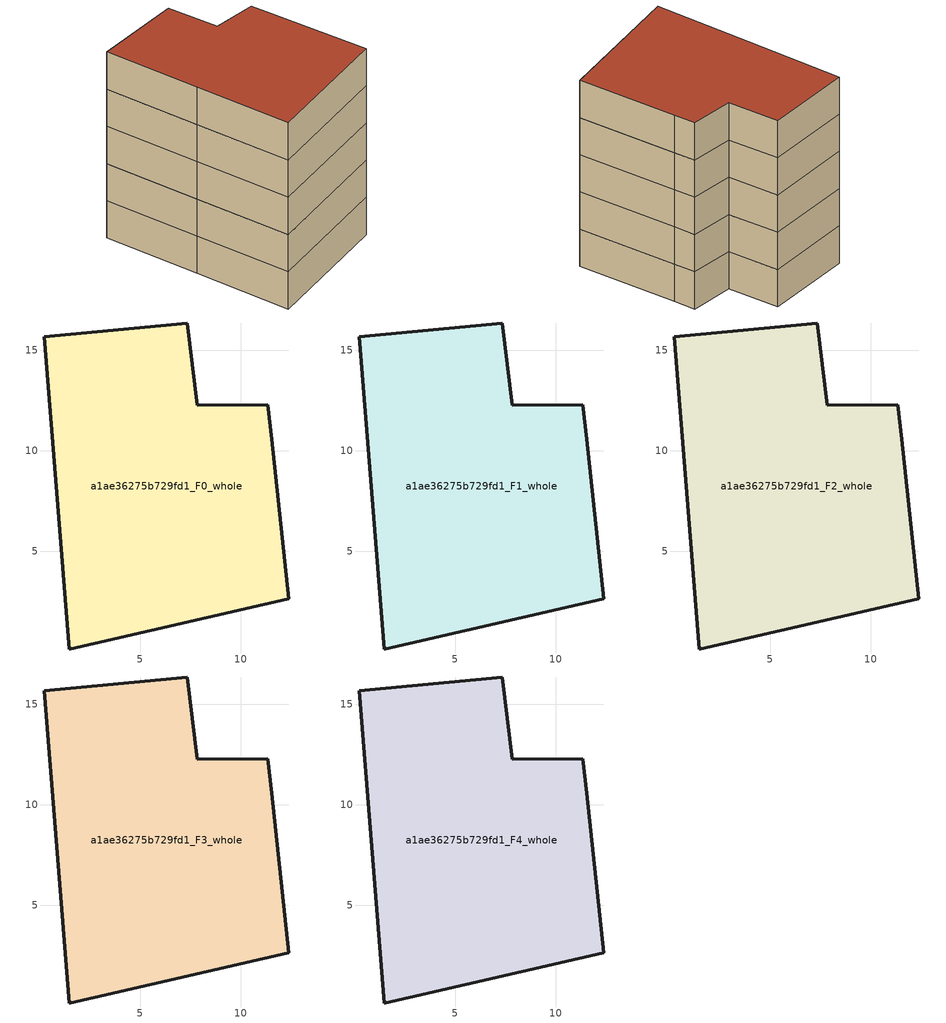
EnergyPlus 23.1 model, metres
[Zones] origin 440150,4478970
a1ae36275b729fd1_F0_whole
 floor ground (EU_floor_Construction): 11.36,12.28 11.54,10.56 12.4,2.62 1.47,0.12 0.85,7.91 0.22,15.69 7.35,16.37 7.84,12.27 z0
 wall outside (EU_wall_Construction): 0.22,15.69 0.85,7.91 1.47,0.12 12.4,2.62 11.54,10.56 11.36,12.28 7.84,12.27 7.35,16.37 0.22,15.69 z0:3
a1ae36275b729fd1_F1_whole
 floor to a1ae36275b729fd1_F0_whole (EU_floor_Construction): 11.36,12.28 11.54,10.56 12.4,2.62 1.47,0.12 0.85,7.91 0.22,15.69 7.35,16.37 7.84,12.27 z3
 wall outside (EU_wall_Construction): 0.22,15.69 0.85,7.91 1.47,0.12 12.4,2.62 11.54,10.56 11.36,12.28 7.84,12.27 7.35,16.37 0.22,15.69 z3:6
a1ae36275b729fd1_F2_whole
 floor to a1ae36275b729fd1_F1_whole (EU_floor_Construction): 11.36,12.28 11.54,10.56 12.4,2.62 1.47,0.12 0.85,7.91 0.22,15.69 7.35,16.37 7.84,12.27 z6
 wall outside (EU_wall_Construction): 0.22,15.69 0.85,7.91 1.47,0.12 12.4,2.62 11.54,10.56 11.36,12.28 7.84,12.27 7.35,16.37 0.22,15.69 z6:9
a1ae36275b729fd1_F3_whole
 floor to a1ae36275b729fd1_F2_whole (EU_floor_Construction): 11.36,12.28 11.54,10.56 12.4,2.62 1.47,0.12 0.85,7.91 0.22,15.69 7.35,16.37 7.84,12.27 z9
 wall outside (EU_wall_Construction): 0.22,15.69 0.85,7.91 1.47,0.12 12.4,2.62 11.54,10.56 11.36,12.28 7.84,12.27 7.35,16.37 0.22,15.69 z9:12
a1ae36275b729fd1_F4_whole
 floor to a1ae36275b729fd1_F3_whole (EU_floor_Construction): 11.36,12.28 11.54,10.56 12.4,2.62 1.47,0.12 0.85,7.91 0.22,15.69 7.35,16.37 7.84,12.27 z12
 wall outside (EU_wall_Construction): 0.22,15.69 0.85,7.91 1.47,0.12 12.4,2.62 11.54,10.56 11.36,12.28 7.84,12.27 7.35,16.37 0.22,15.69 z12:15
 roof outside (EU_roof_Construction): 12.4,2.62 11.54,10.56 11.36,12.28 7.84,12.27 7.35,16.37 0.22,15.69 0.85,7.91 1.47,0.12 z15
[Building]
EU S2 Campaign: North Axis=0; Terrain=City; Solar Distribution=FullExterior
[Site:Location]
Madrid: Latitude=40.5; Longitude=-3.5; Time Zone=1; Elevation=609
[SizingPeriod:WeatherFileDays]
AnnualSizingPeriod: Begin Month=1; Begin Day of Month=1; End Month=12; End Day of Month=31; Day of Week for Start Day=Monday; Use Weather File Daylight Saving Period=No; Use Weather File Rain and Snow Indicators=No
[MATERIAL]
EU_InternalMass_Material: Roughness=MediumRough; Thickness=0.1; Conductivity=1; Density=1800; Specific Heat=900; Thermal Absorptance=0.9; Solar Absorptance=0.7; Visible Absorptance=0.7
[MATERIAL:NOMASS] Roughness=MediumRough; Thermal Absorptance=0.9; Solar Absorptance=0.7; Visible Absorptance=0.7
Name | Thermal Resistance
EU_wall_NoMass | 1.60022
EU_roof_NoMass | 1.57597
EU_floor_NoMass | 0.470652
[CONSTRUCTION]
EU_wall_Construction: EU_wall_NoMass
EU_roof_Construction: EU_roof_NoMass
EU_floor_Construction: EU_floor_NoMass
EU_InternalMass_Construction: EU_InternalMass_Material
[ZONE] Type=1; Multiplier=1; Ceiling Height=autocalculate; Floor Area=autocalculate; Part of Total Floor Area=Yes
Name | Volume
a1ae36275b729fd1_F0_whole | 442.083
a1ae36275b729fd1_F1_whole; a1ae36275b729fd1_F2_whole; a1ae36275b729fd1_F3_whole; a1ae36275b729fd1_F4_whole | 442.082
[INTERNALMASS] Construction=EU_InternalMass_Construction; Surface Area=147.361
Name | Zone or ZoneList
a1ae36275b729fd1_F0_whole_EU_InternalMass | a1ae36275b729fd1_F0_whole
a1ae36275b729fd1_F1_whole_EU_InternalMass | a1ae36275b729fd1_F1_whole
a1ae36275b729fd1_F2_whole_EU_InternalMass | a1ae36275b729fd1_F2_whole
a1ae36275b729fd1_F3_whole_EU_InternalMass | a1ae36275b729fd1_F3_whole
a1ae36275b729fd1_F4_whole_EU_InternalMass | a1ae36275b729fd1_F4_whole
[OTHEREQUIPMENT] Fuel Type=Electricity; Design Level Calculation Method=Watts/Area; Power per Zone Floor Area=1; Fraction Latent=0; Fraction Radiant=0; Fraction Lost=0; Carbon Dioxide Generation Rate=0; EndUse Subcategory=EU_Step8_InternalGains
Name | Zone or ZoneList or Space or SpaceList | Schedule
EU_Step8_InternalGain_a1ae36275b729fd1_F0_whole_f000 | a1ae36275b729fd1_F0_whole | EU_Step8_GainSchedule_a1ae36275b729fd1_F0_whole_f000
EU_Step8_InternalGain_a1ae36275b729fd1_F1_whole_f000 | a1ae36275b729fd1_F1_whole | EU_Step8_GainSchedule_a1ae36275b729fd1_F1_whole_f000
EU_Step8_InternalGain_a1ae36275b729fd1_F2_whole_f000 | a1ae36275b729fd1_F2_whole | EU_Step8_GainSchedule_a1ae36275b729fd1_F2_whole_f000
EU_Step8_InternalGain_a1ae36275b729fd1_F3_whole_f000 | a1ae36275b729fd1_F3_whole | EU_Step8_GainSchedule_a1ae36275b729fd1_F3_whole_f000
EU_Step8_InternalGain_a1ae36275b729fd1_F4_whole_f000 | a1ae36275b729fd1_F4_whole | EU_Step8_GainSchedule_a1ae36275b729fd1_F4_whole_f000
[ZONEVENTILATION:DESIGNFLOWRATE] Schedule=EU_AlwaysOn; Design Flow Rate Calculation Method=AirChanges/Hour; Air Changes per Hour=0.480704; Ventilation Type=Natural; Fan Pressure Rise=0; Fan Total Efficiency=1; Constant Term Coefficient=1; Temperature Term Coefficient=0; Velocity Term Coefficient=0; Velocity Squared Term Coefficient=0; Minimum Indoor Temperature=-100; Maximum Indoor Temperature=100; Delta Temperature=-100; Minimum Outdoor Temperature=-100; Maximum Outdoor Temperature=100; Maximum Wind Speed=40
Name | Zone or ZoneList or Space or SpaceList
EU_ConstantAir_a1ae36275b729fd1_F0_whole | a1ae36275b729fd1_F0_whole
EU_ConstantAir_a1ae36275b729fd1_F1_whole | a1ae36275b729fd1_F1_whole
EU_ConstantAir_a1ae36275b729fd1_F2_whole | a1ae36275b729fd1_F2_whole
EU_ConstantAir_a1ae36275b729fd1_F3_whole | a1ae36275b729fd1_F3_whole
EU_ConstantAir_a1ae36275b729fd1_F4_whole | a1ae36275b729fd1_F4_whole
[HVACTEMPLATE:THERMOSTAT] Constant Heating Setpoint=20; Constant Cooling Setpoint=50
EU_HeatOnly_a1ae36275b729fd1_F0_whole; EU_HeatOnly_a1ae36275b729fd1_F1_whole; EU_HeatOnly_a1ae36275b729fd1_F2_whole; EU_HeatOnly_a1ae36275b729fd1_F3_whole; EU_HeatOnly_a1ae36275b729fd1_F4_whole
[HVACTEMPLATE:ZONE:IDEALLOADSAIRSYSTEM] System Availability Schedule=EU_AlwaysOn; Maximum Heating Supply Air Temperature=50; Minimum Cooling Supply Air Temperature=13; Maximum Heating Supply Air Humidity Ratio=0.0156; Minimum Cooling Supply Air Humidity Ratio=0.0077; Heating Limit=NoLimit; Cooling Limit=NoLimit; Heating Availability Schedule=EU_AlwaysOn; Cooling Availability Schedule=EU_CoolingOff; Dehumidification Control Type=ConstantSensibleHeatRatio; Cooling Sensible Heat Ratio=0.7; Dehumidification Setpoint=60; Humidification Control Type=None; Humidification Setpoint=30; Outdoor Air Method=None; Outdoor Air Flow Rate per Person=0.00944; Outdoor Air Flow Rate per Zone Floor Area=0; Outdoor Air Flow Rate per Zone=0; Demand Controlled Ventilation Type=None; Outdoor Air Economizer Type=NoEconomizer; Heat Recovery Type=None; Sensible Heat Recovery Effectiveness=0.7; Latent Heat Recovery Effectiveness=0.65
Name | Template Thermostat
a1ae36275b729fd1_F0_whole | EU_HeatOnly_a1ae36275b729fd1_F0_whole
a1ae36275b729fd1_F1_whole | EU_HeatOnly_a1ae36275b729fd1_F1_whole
a1ae36275b729fd1_F2_whole | EU_HeatOnly_a1ae36275b729fd1_F2_whole
a1ae36275b729fd1_F3_whole | EU_HeatOnly_a1ae36275b729fd1_F3_whole
a1ae36275b729fd1_F4_whole | EU_HeatOnly_a1ae36275b729fd1_F4_whole
[SIZING:ZONE] Zone Cooling Design Supply Air Temperature Input Method=SupplyAirTemperature; Zone Cooling Design Supply Air Temperature=13; Zone Heating Design Supply Air Temperature Input Method=SupplyAirTemperature; Zone Heating Design Supply Air Temperature=50; Zone Cooling Design Supply Air Humidity Ratio=0.008; Zone Heating Design Supply Air Humidity Ratio=0.008; Cooling Design Air Flow Method=DesignDay; Cooling Design Air Flow Rate=0; Cooling Minimum Air Flow per Zone Floor Area=0.000762; Cooling Minimum Air Flow=0; Cooling Minimum Air Flow Fraction=0.2; Heating Design Air Flow Method=DesignDay; Heating Design Air Flow Rate=0; Heating Maximum Air Flow per Zone Floor Area=0.002032; Heating Maximum Air Flow=0.141576; Heating Maximum Air Flow Fraction=0.3; Account for Dedicated Outdoor Air System=No; Dedicated Outdoor Air System Control Strategy=NeutralSupplyAir; Dedicated Outdoor Air Low Setpoint Temperature for Design=autosize; Dedicated Outdoor Air High Setpoint Temperature for Design=autosize; Zone Load Sizing Method=Sensible Load Only No Latent Load; Zone Latent Cooling Design Supply Air Humidity Ratio Input Method=HumidityRatioDifference; Zone Cooling Design Supply Air Humidity Ratio Difference=0.005; Zone Latent Heating Design Supply Air Humidity Ratio Input Method=HumidityRatioDifference; Zone Humidification Design Supply Air Humidity Ratio Difference=0.005
a1ae36275b729fd1_F0_whole; a1ae36275b729fd1_F1_whole; a1ae36275b729fd1_F2_whole; a1ae36275b729fd1_F3_whole; a1ae36275b729fd1_F4_whole
[SCHEDULE:CONSTANT]
Name | Hourly Value
EU_AlwaysOn | 1
EU_CoolingOff | 0
[SCHEDULE:FILE] Column Number=1; Rows to Skip at Top=0; Number of Hours of Data=8760; Column Separator=Comma; Interpolate to Timestep=No; Minutes per Item=60; Adjust Schedule for Daylight Savings=Yes
Name | File
EU_Step8_GainSchedule_a1ae36275b729fd1_F0_whole_f000 | C:\Users\o_iseri\Desktop\OpenUBEM\openubem\outputs\eu_evidence\EU-11\ES-MAD-BERRUGUETE\idfs\a1ae36275b729fd1\a1ae36275b729fd1_F0_whole_f000_gain.csv
EU_Step8_GainSchedule_a1ae36275b729fd1_F1_whole_f000 | C:\Users\o_iseri\Desktop\OpenUBEM\openubem\outputs\eu_evidence\EU-11\ES-MAD-BERRUGUETE\idfs\a1ae36275b729fd1\a1ae36275b729fd1_F1_whole_f000_gain.csv
EU_Step8_GainSchedule_a1ae36275b729fd1_F2_whole_f000 | C:\Users\o_iseri\Desktop\OpenUBEM\openubem\outputs\eu_evidence\EU-11\ES-MAD-BERRUGUETE\idfs\a1ae36275b729fd1\a1ae36275b729fd1_F2_whole_f000_gain.csv
EU_Step8_GainSchedule_a1ae36275b729fd1_F3_whole_f000 | C:\Users\o_iseri\Desktop\OpenUBEM\openubem\outputs\eu_evidence\EU-11\ES-MAD-BERRUGUETE\idfs\a1ae36275b729fd1\a1ae36275b729fd1_F3_whole_f000_gain.csv
EU_Step8_GainSchedule_a1ae36275b729fd1_F4_whole_f000 | C:\Users\o_iseri\Desktop\OpenUBEM\openubem\outputs\eu_evidence\EU-11\ES-MAD-BERRUGUETE\idfs\a1ae36275b729fd1\a1ae36275b729fd1_F4_whole_f000_gain.csv
